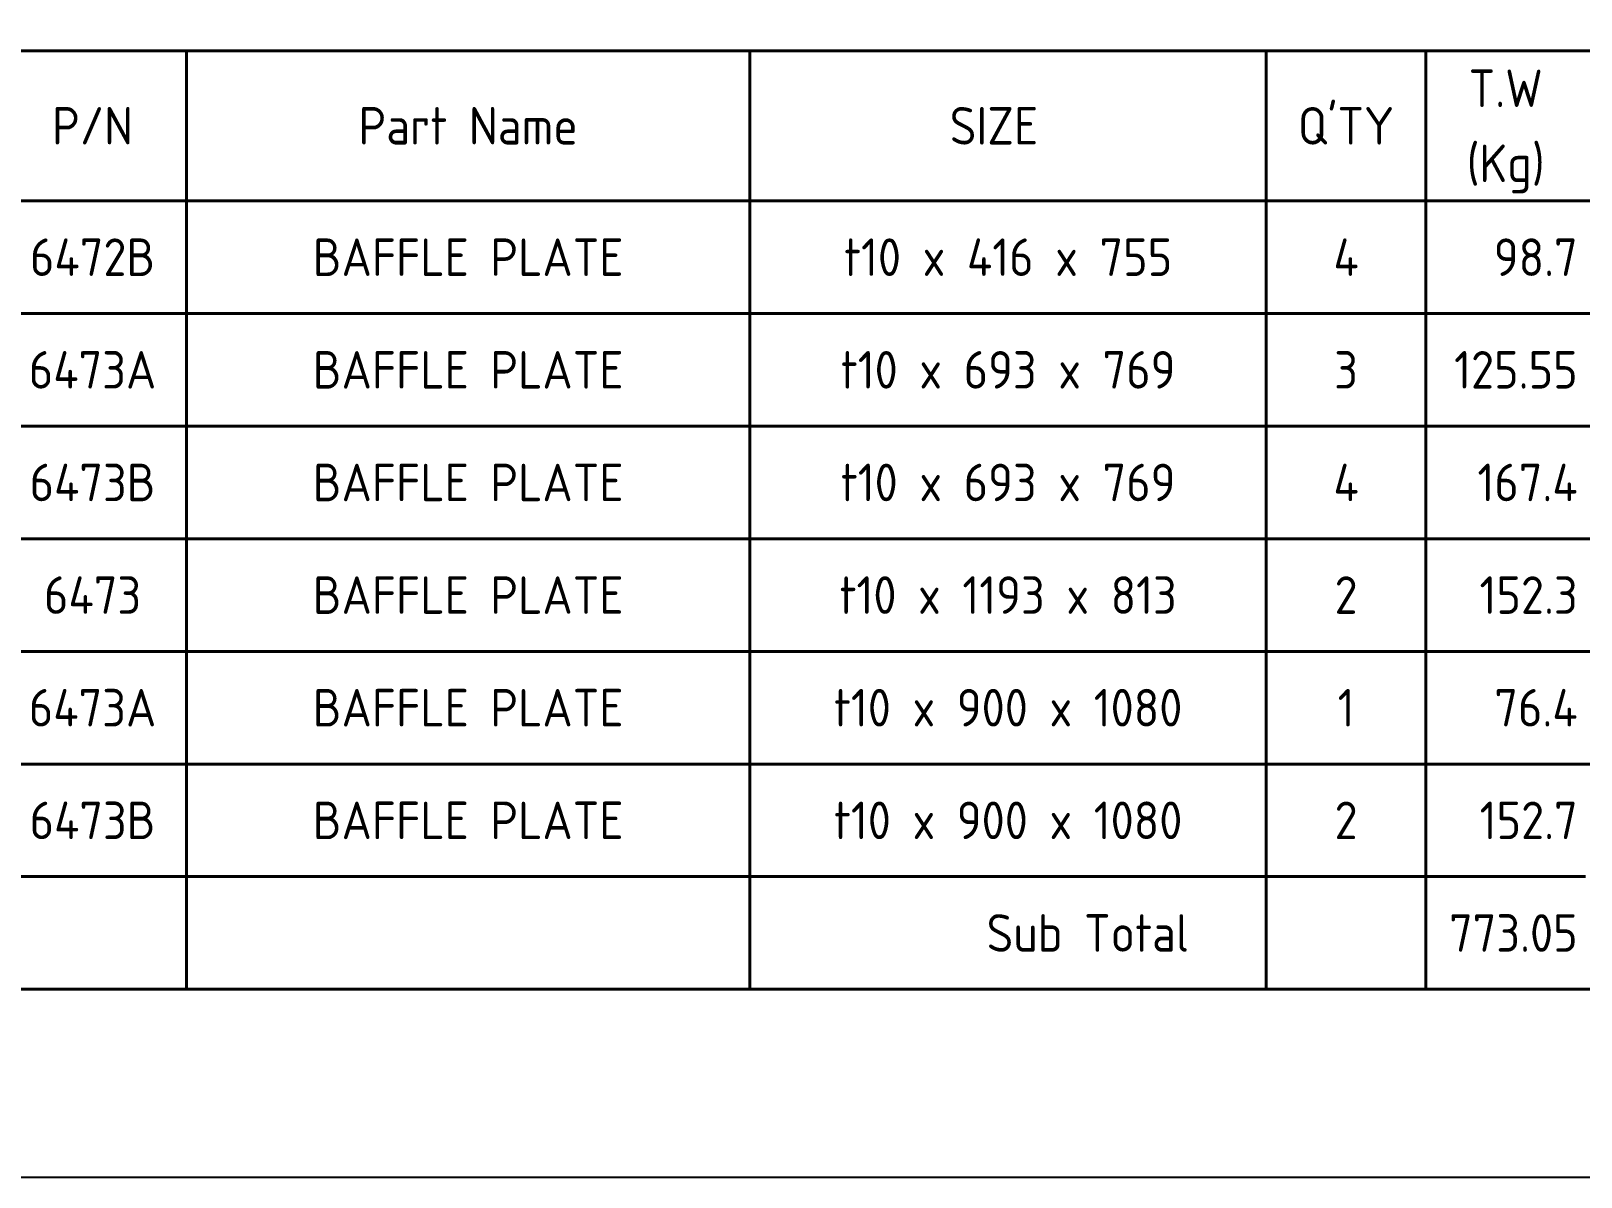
# Model space of a CAD drawing. Header units: millimetres. Extents: x -47360 to 661737, y -45870 to 354580.
# Drawn here: x 343943 to 348896, y 0 to 3663 of the extents above; entities that cross this region are included whole.
import ezdxf
from ezdxf.enums import TextEntityAlignment as Align

# ---------------------------------------------------------------- set-up
doc = ezdxf.new("R2010")
doc.units = ezdxf.units.MM
doc.header["$LTSCALE"] = 10
doc.layers.add('PAGE', color=9, linetype='Continuous', plot=False)
doc.layers.add('T', color=2, linetype='Continuous')
doc.layers.add('TITLE', color=15, linetype='Continuous', lineweight=40)
doc.styles.get("Standard").update_dxf_attribs({"font": 'isocp2.shx', "bigfont": 'whgtxt.shx'})

# ---------------------------------------------------------------- blocks, each defined once
blk = doc.blocks.new('CP00')
at = {"layer": 'PAGE'}
blk.add_lwpolyline([(0, 0), (297, 0), (297, 210), (0, 210)], close=True, dxfattribs=at)
at = {"layer": 'TITLE'}
blk.add_line((10, 60), (287, 60), dxfattribs=at)
at = {"layer": 'TITLE', "color": 8}
for p, q in [((74, 10), (74, 60)), ((104, 10), (104, 60)), ((131.5, 10), (131.5, 60)), ((140, 10), (140, 60)), ((10, 52), (287, 52)), ((10, 46), (287, 46)), ((10, 40), (287, 40)), ((10, 34), (287, 34)), ((10, 28), (287, 28)), ((10, 22), (287, 22)), ((10, 16), (148.5, 16))]:
    blk.add_line(p, q, dxfattribs=at)
at = {"layer": 'TITLE', "color": 15}
blk.add_lwpolyline([(10, 10), (287, 10), (287, 200), (10, 200)], close=True, dxfattribs=at)
at = {"layer": 'PAGE', "color": 2}
blk.add_attdef('ATT_NESTINGPLANNO', text='', height=2.5, dxfattribs=at).set_placement((220, 203), align=Align.MIDDLE_CENTER)
for tag, p in [('ATT_OWNERITEMNO', (35, 7.085)), ('ATT_PARTNAME', (35, 2.085))]:
    blk.add_attdef(tag, text='', height=2.5, dxfattribs=at).set_placement(p, align=Align.MIDDLE_LEFT)
at = {"layer": 'TITLE', "color": 2}
for s, p in [('T.W', (144.25, 58)), ('P/N', (69, 56)), ('Part Name', (89, 56)), ('SIZE', (117, 56)), ("Q'TY", (135.75, 56)), ('(Kg)', (144.25, 54))]:
    blk.add_text(s, height=2, dxfattribs=at).set_placement(p, align=Align.MIDDLE_CENTER)
for tag, height, p in [('ATT_PORNO', 2.5, (222, 196)), ('ATT_CUTTINGPLANNO', 2.5, (212.75, 188)), ('ATT_PAGENO', 2.5, (264.5, 188)), ('ATT_PAGESUBTOTAL', 2.5, (279.5, 188)), ('ATT_WONO', 2.5, (70, 180)), ('ATT_PROJECT', 2.5, (163.5, 180)), ('ATT_PORWEIGHT', 2, (278.5, 89)), ('ATT_NETWEIGHT', 2, (278.5, 83)), ('ATT_SAVEWEIGHT', 2, (278.5, 77)), ('ATT_SCRAPWEIGHT', 2, (278.5, 71)), ('ATT_CUTTING', 2, (278.5, 65))]:
    blk.add_attdef(tag, text='', height=height, dxfattribs=at).set_placement(p, align=Align.MIDDLE_CENTER)
at = {"layer": 'TITLE', "color": 3}
for tag, p in [('ATT_MATERIAL', (70, 172)), ('ATT_SIZE', (163.5, 172)), ('ATT_QTY', (262.75, 172))]:
    blk.add_attdef(tag, text='', height=2.5, dxfattribs=at).set_placement(p, align=Align.MIDDLE_CENTER)

msp = doc.modelspace()

# ---------------------------------------------------------------- block references
at = {"xscale": 60, "yscale": 60, "zscale": 60}
msp.add_blockref('CP00', (340000, 0), dxfattribs=at)

# ---------------------------------------------------------------- texts
at = {"layer": 'T'}
for s, p in [('6472B', (344140, 2880)), ('BAFFLE PLATE', (345340, 2880)), ('t10 x 416 x 755', (347065, 2880)), ('4', (348145, 2880)), ('6473A', (344140, 2520)), ('BAFFLE PLATE', (345340, 2520)), ('t10 x 693 x 769', (347065, 2520)), ('3', (348145, 2520)), ('6473B', (344140, 2160)), ('BAFFLE PLATE', (345340, 2160)), ('t10 x 693 x 769', (347065, 2160)), ('4', (348145, 2160)), ('6473', (344140, 1800)), ('BAFFLE PLATE', (345340, 1800)), ('t10 x 1193 x 813', (347065, 1800)), ('2', (348145, 1800)), ('6473A', (344140, 1440)), ('BAFFLE PLATE', (345340, 1440)), ('t10 x 900 x 1080', (347065, 1440)), ('1', (348145, 1440)), ('6473B', (344140, 1080)), ('BAFFLE PLATE', (345340, 1080)), ('t10 x 900 x 1080', (347065, 1080)), ('2', (348145, 1080)), ('Sub Total', (347320, 720))]:
    msp.add_text(s, height=120, dxfattribs=at).set_placement(p, align=Align.CENTER)
for s, p in [('98.7', (348884.97, 2880)), ('125.55', (348884.97, 2520)), ('167.4', (348884.97, 2160)), ('152.3', (348884.97, 1800)), ('76.4', (348884.97, 1440)), ('152.7', (348884.97, 1080)), ('773.05', (348884.97, 720))]:
    msp.add_text(s, height=120, dxfattribs=at).set_placement(p, align=Align.RIGHT)

doc.saveas('drawing.dxf')
